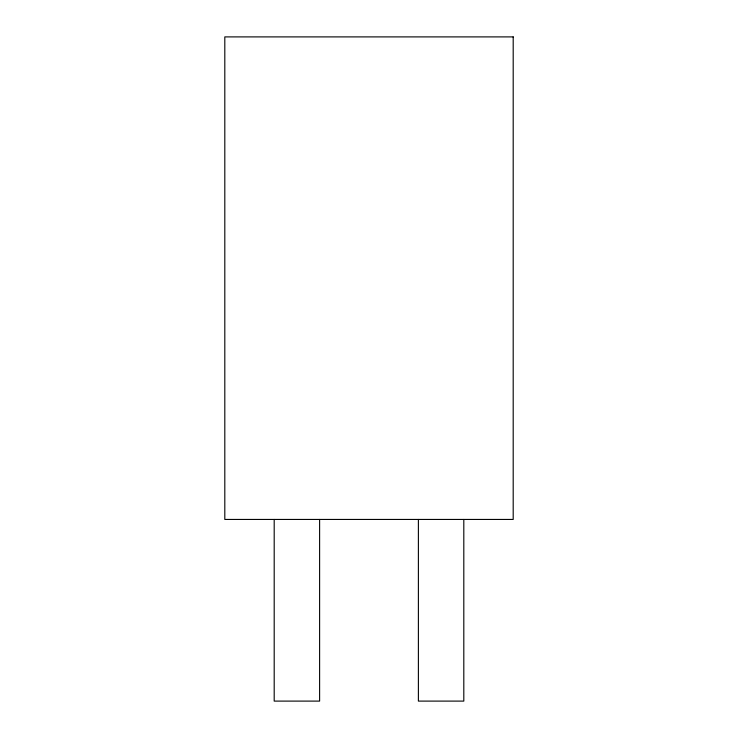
<?xml version="1.0" encoding="UTF-8"?>
<svg xmlns="http://www.w3.org/2000/svg" width="738" height="738" viewBox="0 0 738 738"><rect width="100%" height="100%" fill="white"/><g stroke="black" fill="none" stroke-linecap="round" stroke-linejoin="round"><path stroke-width="1.11" d="M463.805 519.441L463.805 701.1L418.391 701.1L418.391 519.441M319.609 519.441L319.609 701.1L274.195 701.1L274.195 519.441M513.196 36.9L224.804 36.9L224.804 519.441L513.196 519.441L513.196 36.9"/></g></svg>
